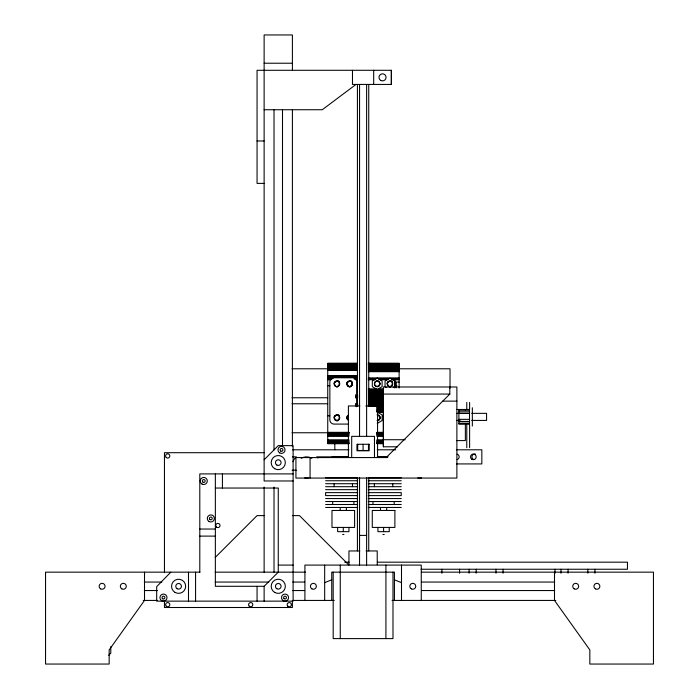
<?xml version="1.0" encoding="UTF-8"?>
<svg xmlns="http://www.w3.org/2000/svg" width="699" height="699" viewBox="0 0 699 699"><rect width="100%" height="100%" fill="white"/><g stroke="black" fill="none" stroke-linecap="round" stroke-linejoin="round"><path stroke-width="1.05" d="M352.479 70.293L352.479 84.43L391.361 84.43L391.361 70.293L257.057 70.293L257.057 183.391L264.126 183.391M170.818 572.158L156.681 586.653L156.681 601.14L293.108 601.14L293.108 445.63L278.263 445.63L264.126 459.767M375.809 381.357L374.769 382.388L374.769 385.219C379.461 390.846 382.519 378.779 375.809 381.357A2.831 2.831 0 0 0 375.809 386.25L378.631 386.25L380.046 383.803L378.631 381.357L375.809 381.357A2.831 2.831 0 0 1 380.046 383.803A2.831 2.831 0 0 1 375.809 386.25M348.242 415.285L346.826 417.731L347.656 419.732A2.831 2.831 0 0 1 347.656 415.73L346.826 417.731L348.242 420.178M108.677 655.286L110.791 653.163L110.791 646.645M215.187 557.479L257.066 515.609L264.135 515.609M386.197 457.565L449.815 394.061L449.815 386.993M215.353 473.905L215.353 586.295L264.126 586.295L278.263 572.158L278.263 488.042L215.353 488.042M356.018 84.43L322.274 109.734L264.126 109.734M393.205 387.596L394.839 386.652L394.839 380.999L389.946 378.168L385.044 380.999L385.044 386.652L386.678 387.596M377.224 423.384L382.117 420.562L382.117 414.909L377.224 412.078M324.668 582.651L331.737 579.812M377.224 420.562C380.911 420.676 380.815 414.778 377.224 414.909A2.831 2.831 0 0 1 380.046 417.731L379.671 419.147L377.224 420.562A2.831 2.831 0 0 0 380.046 417.731L379.671 416.316L377.224 414.909M264.126 63.225L292.4 63.225M257.057 140.98L264.126 140.98M357.425 363.253L327.744 363.314L327.744 443.708L348.95 443.708M368.382 363.253L399.129 363.314L399.129 388.102M327.744 363.436L357.425 363.445M368.382 363.445L399.129 363.436M327.744 363.629L357.425 363.62M368.382 363.62L399.129 363.629M327.744 363.873L357.425 363.873M368.382 363.864L399.129 363.864M327.744 364.179L357.425 364.179M368.382 364.162L399.129 364.162M327.744 364.537L357.425 364.537M368.382 364.52L399.129 364.52M327.744 364.948L357.425 364.948M368.382 364.93L399.129 364.93M327.744 365.411L357.425 365.411M368.382 365.385L399.129 365.385M327.744 365.918L357.425 365.918M368.382 365.892L399.129 365.892M368.382 366.433L399.129 366.433M327.744 366.459L357.425 366.459M368.382 367.01L399.129 367.01M327.744 367.045L357.425 367.045M327.744 367.665L357.425 367.665M368.382 367.63L399.129 367.63M327.744 368.303L357.425 368.303M368.382 368.268L399.129 368.268M292.007 368.784L327.744 368.784M399.129 368.784L450.025 368.784L450.025 388.102M327.744 368.967L357.425 368.967M368.382 368.932L399.129 368.932M327.744 369.649L357.425 369.649M368.382 369.614L399.129 369.614M327.744 370.339L357.425 370.339M368.382 370.304L399.129 370.304M368.382 371.003L399.129 371.003M368.382 371.693L399.129 371.693M327.744 375.852L357.425 375.913M327.744 376.079L357.425 376.079M327.744 376.368L357.425 376.368M327.744 376.744L357.425 376.744M327.744 377.224L357.425 377.224M327.744 377.775L357.425 377.775M368.382 378.019L399.129 378.019M327.744 378.395L333.039 378.395M354.244 378.395L357.425 378.395M368.373 378.395L376.84 378.395M377.609 378.395L389.561 378.395M390.33 378.395L399.129 378.395M327.744 379.05L331.981 379.05M354.244 379.05L357.425 379.05M368.347 379.05L375.686 379.05M378.753 379.05L388.417 379.05M391.475 379.05L399.129 379.05M327.744 379.74L330.924 379.74M355.31 379.74L357.425 379.74M368.303 379.74L374.489 379.74M379.95 379.74L387.22 379.74M392.672 379.74L399.129 379.74M394.891 382.047L399.129 382.047M327.744 385.752L329.858 385.752M394.891 385.752L397.015 385.752M368.242 388.967L376.333 388.967M378.115 388.967L383.087 388.967M368.452 389.413L377.102 389.413M377.338 389.413L383.585 389.413M368.382 389.911L383.227 389.911M368.382 390.435L383.227 390.435M368.382 390.977L383.227 390.977M368.382 391.536L383.227 391.536M368.382 392.122L383.227 392.122M368.382 392.716L383.227 392.716M368.382 393.327L383.227 393.327M368.382 393.956L383.227 393.956M449.815 394.061L383.367 394.061L383.384 446.792L397.539 446.792M368.382 394.603L383.227 394.603M355.721 394.795L357.705 394.795M368.382 395.258L383.227 395.258M355.721 395.389L357.705 395.389M368.382 395.922L383.227 395.922M355.721 396.018L357.705 396.018M355.721 396.656L357.705 396.656M368.382 396.595L383.227 396.595M355.721 397.32L357.705 397.32M368.382 397.277L383.227 397.277M292.007 397.766L327.744 397.766M355.721 397.993L357.705 397.993M368.382 397.967L383.227 397.967M368.382 398.666L383.227 398.666M368.382 399.365L383.227 399.365M368.382 400.064L383.227 400.064M368.382 400.772L383.227 400.772M442.729 401.13L456.884 401.13M368.382 401.471L383.227 401.471M368.382 402.17L383.227 402.17M368.382 402.869L383.227 402.869M355.721 403.533L357.705 403.533M368.382 403.559L383.227 403.559M292.007 403.769L327.744 403.769M355.721 404.197L357.705 404.197M368.382 404.249L383.227 404.249M355.721 404.852L357.705 404.852M368.382 404.931L383.227 404.931M355.721 405.481L357.705 405.481M368.382 405.595L383.227 405.595M359.898 405.962L348.399 405.962L348.399 457.565M365.83 405.962L377.766 405.962M355.721 406.093L357.705 406.093M368.382 406.259L383.227 406.259M376.866 406.905L383.227 406.905M376.866 407.543L383.227 407.543M376.866 408.164L383.227 408.164M376.866 408.766L383.227 408.766M376.866 409.361L383.227 409.361M456.456 409.474L469.51 409.474M376.866 409.929L383.227 409.929M458.911 409.85L469.51 409.85M376.866 410.488L383.227 410.488M376.866 411.012L383.227 411.012M458.911 411.143L469.51 411.143M376.866 411.528L383.227 411.528M376.866 412.017L383.227 412.017M377.46 412.218L383.585 412.218M458.911 413.188L469.51 413.188M456.884 413.354L469.51 413.336M471.72 413.354L486.565 413.354L486.565 420.422L471.72 420.422M327.744 415.783L329.858 415.783M458.911 419.374L469.51 419.33M456.884 420.422L460.064 420.422M458.911 421.436L469.51 421.436M458.911 421.698L469.51 421.698M458.911 423.393L469.51 423.393M348.591 424.083L333.755 424.083A4.238 4.238 0 0 1 329.858 419.854L329.858 381.68A4.238 4.238 0 0 1 333.755 377.46L352.829 377.46A4.238 4.238 0 0 1 356.726 381.68L356.726 406.766M469.51 424.232L458.911 424.232L458.911 409.474M327.744 432.401L348.95 432.401M376.866 432.401L383.585 432.401M327.744 432.463L348.95 432.463M376.866 432.463L383.227 432.463M327.744 432.629L348.95 432.629M376.866 432.629L383.227 432.629M292.007 432.76L327.744 432.76M327.744 432.917L348.95 432.917M376.866 432.917L383.227 432.917M327.744 433.293L348.95 433.293M376.866 433.293L383.227 433.293M327.744 433.773L348.95 433.773M376.866 433.773L383.227 433.773M327.744 434.324L348.95 434.324M376.866 434.324L383.227 434.324M327.744 434.935L348.95 434.935M376.866 434.935L383.227 434.935M327.744 435.599L348.95 435.599M376.866 435.599L383.227 435.599M327.744 436.29L348.95 436.29M376.866 436.29L383.227 436.29M327.744 439.82L348.95 439.82M376.866 439.82L383.227 439.82M383.384 439.723L405.167 439.723M327.744 440.51L348.95 440.51M376.866 440.51L383.227 440.51M456.456 440.58L465.359 440.58L465.359 425.027M327.744 441.174L348.95 441.174M376.866 441.174L383.227 441.174M327.744 441.785L348.95 441.785M376.866 441.785L383.227 441.785M327.744 442.345L348.95 442.345M376.866 442.345L383.227 442.345M327.744 442.817L348.95 442.817M376.866 442.817L383.227 442.817M327.744 443.201L348.95 443.201M376.866 443.201L383.227 443.201M327.744 443.481L348.95 443.481M376.866 443.481L383.227 443.481M376.866 443.655L383.585 443.708M292.4 449.789L348.95 449.789M377.224 449.789L395.704 449.789M456.386 449.789L481.838 449.789L481.838 463.926L456.386 463.926M264.205 452.699L164.457 452.699L164.457 572.621M292.4 456.858L296.402 456.858L295.144 457.994A14.758 14.758 0 0 0 292.916 461.698M348.635 456.858L316.673 456.858L317.931 457.994M377.224 456.858L388.094 456.858M331.981 456.997L348.041 456.997M377.932 456.997L386.512 456.997M387.333 457.565L295.93 457.565L295.93 478.064L456.884 478.064L456.884 386.993L383.367 386.993L383.367 446.792M292.051 470.209L296.297 470.209M293.108 473.905L199.8 473.905L199.8 572.158M325.62 477.784L357.661 477.784M368.277 477.784L401.252 477.784M325.62 480.746L357.661 480.746M368.277 480.746L401.252 480.746M293.108 480.973L264.126 480.973L264.126 34.95L292.4 34.95L292.4 70.293M325.62 483.717L357.661 483.717M368.277 483.717L401.252 483.717M325.62 486.687L357.661 486.687M368.277 486.687L401.252 486.687M325.62 489.658L357.661 489.658M368.277 489.658L401.252 489.658M357.661 492.629L325.62 492.629L325.62 495.591L357.661 495.591M368.277 492.629L401.252 492.629L401.252 495.591L368.277 495.591M325.62 498.562L357.661 498.562M368.277 498.562L401.252 498.562M325.62 501.533L357.661 501.533M368.277 501.533L401.252 501.533M325.62 504.503L357.661 504.503M368.277 504.503L401.252 504.503M325.62 507.465L357.661 507.465M368.277 507.465L401.252 507.465M292.4 515.609L299.478 515.609L348.95 565.089L348.95 550.952L359.819 550.952M199.8 529.038L215.353 529.038M342.641 534.499L343.943 534.499M382.93 534.499L384.232 534.499M359.548 535.399L366.617 535.399M199.8 536.107L215.353 536.107M366.084 550.952L377.224 550.952L377.224 564.74M344.703 562.179L349.072 562.179M377.451 562.179L627.449 562.179L627.449 569.248L421.121 569.248M278.263 565.089L293.108 565.089M199.966 572.158L45.549 572.158L45.549 664.05L109.166 664.05L109.166 649.913L144.51 600.432L144.51 572.158M215.187 572.158L305.446 572.158M421.541 572.158L653.451 572.158L653.451 664.05L589.834 664.05L589.834 649.913L554.49 600.432L554.49 572.158M144.309 582.057L161.766 582.057M215.248 582.057L268.731 582.057M292.741 582.057L304.747 582.057M421.541 582.057L554.691 582.057M144.309 590.541L157.406 590.541M292.741 590.541L304.747 590.541M421.541 590.541L554.691 590.541M143.216 600.432L157.406 600.432M292.741 600.432L334.271 600.432M392.069 600.432L555.784 600.432M394.428 579.812L401.497 582.651M594.928 569.248L594.928 573.241M587.859 569.248L587.859 573.241M568.069 569.248L568.069 573.241M561 569.248L561 573.241M554.997 569.248L554.997 573.285M503.044 569.248L503.044 573.241M495.975 569.248L495.975 573.241M476.176 569.248L476.176 573.241M472.341 407.77L472.341 426.014M469.606 402.406L469.606 409.037M469.606 425.027L469.606 447.648M469.51 409.168L469.518 424.608M469.108 569.248L469.108 573.241M466.775 402.406L466.775 409.037M466.775 425.027L466.775 447.648M465.359 409.474L465.359 410.007M459.566 569.248L459.566 573.285M441.899 569.248L441.899 573.285M421.261 600.432L421.261 565.089L304.913 565.089L304.913 600.432M401.497 565.089L401.497 600.432M396.307 382.388L396.307 387.77M394.891 380.282L394.891 387.98M394.428 600.432L394.428 572.158L331.737 572.158L331.737 600.432M394.184 501.533L394.184 504.503M392.987 572.158L392.987 638.606L333.187 638.606L333.187 572.158M392.768 483.717L392.768 486.687M391.361 70.293L391.361 84.43M389.238 527.43L389.238 531.668L377.932 531.668L377.932 527.43M386.696 507.465L386.696 510.462M385.918 565.089L385.918 638.589M383.585 527.43L383.585 531.668M380.474 507.465L380.474 510.462M377.565 405.962L377.565 457.565M374.472 457.565L374.472 436.359L351.693 436.359L351.693 457.565M374.393 483.717L374.393 486.687M373.685 70.293L373.685 84.43M372.978 501.533L372.978 504.503M368.74 84.457L368.74 405.97M368.74 477.898L368.74 550.926M368.469 444.276L368.469 450.497L357.696 450.497L357.696 444.276M366.617 84.483L366.617 436.045M366.617 477.539L366.617 565.089M363.087 444.276L363.087 450.497M359.548 84.483L359.548 436.045M359.548 477.539L359.548 565.089M357.425 84.457L357.425 405.97M357.425 477.898L357.425 550.926M353.895 501.533L353.895 504.503M352.479 483.717L352.479 486.687M348.95 527.43L348.95 531.668L337.634 531.668L337.634 527.43M346.398 507.465L346.398 510.462M343.288 527.43L343.288 531.668M340.186 507.465L340.186 510.462M340.256 565.089L340.256 638.606M334.812 443.288L334.812 449.789M334.105 483.717L334.105 486.687M332.689 501.533L332.689 504.503M324.668 565.089L324.668 600.432M310.068 457.565L310.068 478.064M292.409 109.568L292.4 446.696M292.4 600.957L292.4 607.501L164.457 607.501L164.457 600.957M282.501 109.568L282.501 446.696M274.017 109.568L274.017 449.964M274.017 487.063L274.017 572.158M264.135 487.063L264.126 572.158M264.126 586.295L264.126 601.14M257.057 586.295L257.057 601.14M222.422 473.905L222.422 488.042M195.563 572.158L195.563 601.14M188.494 572.158L188.494 601.14M474.036 459.593A2.831 2.831 0 0 1 472.035 456.124A2.831 2.831 0 0 1 475.495 454.132M457.12 454.132A2.831 2.831 0 0 1 457.12 459.593M308.381 477.906A10.599 10.599 0 0 1 304.694 477.906M301.234 458.282A10.599 10.599 0 0 1 311.833 458.282M421.48 477.906A10.599 10.599 0 0 1 417.792 477.906M334.201 383.069C338.054 395.354 343.672 374.358 334.201 383.069M334.201 416.997C338.054 429.282 343.672 408.286 334.201 416.997M346.922 383.069C350.776 395.354 356.403 374.358 346.922 383.069M387.211 383.069C391.064 395.354 396.691 374.358 387.211 383.069M334.48 382.388L334.48 385.219L335.52 386.25L336.927 386.634L339.382 385.219L339.382 382.388L338.342 381.357L335.52 381.357L334.48 382.388M334.48 416.316L334.48 419.147L335.52 420.178L338.342 420.178L339.382 419.147L339.382 416.316L338.342 415.285L335.52 415.285L334.48 416.316M347.202 382.388L347.202 385.219L348.242 386.25L349.657 386.634L352.104 385.219L352.104 382.388L351.064 381.357L348.242 381.357L347.202 382.388M387.499 382.388L387.499 385.219L388.53 386.25L389.946 386.634L392.392 385.219L392.392 382.388L391.361 381.357L388.53 381.357L387.499 382.388M377.224 378.168L372.322 380.999L372.322 386.652L377.224 389.483L382.117 386.652L382.117 380.999L377.224 378.168M369.203 444.276L356.962 444.276L356.962 450.776L369.203 450.776L369.203 444.276M354.603 510.462L331.981 510.462L331.981 527.43L354.603 527.43L354.603 510.462M394.891 510.462L372.27 510.462L372.27 527.43L394.891 527.43L394.891 510.462M471.939 459.304A2.831 2.831 0 0 0 476.176 456.858A2.831 2.831 0 0 0 471.939 454.411A2.831 2.831 0 0 0 471.939 459.304M595.417 588.864A2.971 2.971 0 0 0 599.864 586.295A2.971 2.971 0 0 0 595.417 583.726A2.971 2.971 0 0 0 595.417 588.864M574.211 588.864A2.971 2.971 0 0 0 578.658 586.295A2.971 2.971 0 0 0 574.211 583.726A2.971 2.971 0 0 0 574.211 588.864M380.754 80.42A3.53 3.53 0 0 0 386.058 77.362A3.53 3.53 0 0 0 380.754 74.304A3.53 3.53 0 0 0 380.754 80.42M388.53 386.25A2.831 2.831 0 0 0 392.768 383.803A2.831 2.831 0 0 0 388.53 381.357A2.831 2.831 0 0 0 388.53 386.25M334.935 419.732A2.831 2.831 0 0 0 339.662 418.465A2.831 2.831 0 0 0 336.202 415.005A2.831 2.831 0 0 0 334.935 419.732M348.242 386.25A2.831 2.831 0 0 0 352.479 383.803A2.831 2.831 0 0 0 348.242 381.357A2.831 2.831 0 0 0 348.242 386.25M334.935 385.804A2.831 2.831 0 0 0 339.662 384.537A2.831 2.831 0 0 0 336.202 381.069A2.831 2.831 0 0 0 334.935 385.804M161.705 600.668A3.53 3.53 0 0 0 167 597.61A3.53 3.53 0 0 0 161.705 594.543A3.53 3.53 0 0 0 161.705 600.668M162.762 598.833A1.415 1.415 0 0 0 164.885 597.61A1.415 1.415 0 0 0 162.762 596.378A1.415 1.415 0 0 0 162.762 598.833M279.749 452.935A3.53 3.53 0 0 0 285.043 449.876A3.53 3.53 0 0 0 279.749 446.81A3.53 3.53 0 0 0 279.749 452.935M280.806 451.1A1.415 1.415 0 0 0 282.929 449.876A1.415 1.415 0 0 0 280.806 448.653A1.415 1.415 0 0 0 280.806 451.1M203.051 482.196A1.415 1.415 0 0 0 205.174 480.973A1.415 1.415 0 0 0 203.051 479.75A1.415 1.415 0 0 0 203.051 482.196M201.994 484.031A3.53 3.53 0 0 0 207.297 480.973A3.53 3.53 0 0 0 201.994 477.915A3.53 3.53 0 0 0 201.994 484.031M283.278 600.668A3.53 3.53 0 0 0 288.582 597.61A3.53 3.53 0 0 0 283.278 594.543A3.53 3.53 0 0 0 283.278 600.668M284.047 598.606A1.415 1.415 0 0 0 286.415 597.968A1.415 1.415 0 0 0 284.685 596.238A1.415 1.415 0 0 0 284.047 598.606M209.062 521.498A3.53 3.53 0 0 0 214.366 518.44A3.53 3.53 0 0 0 209.062 515.381A3.53 3.53 0 0 0 209.062 521.498M209.831 519.436A1.415 1.415 0 0 0 212.19 518.807A1.415 1.415 0 0 0 210.46 517.077A1.415 1.415 0 0 0 209.831 519.436M177.179 588.741A2.831 2.831 0 0 0 181.425 586.295A2.831 2.831 0 0 0 177.179 583.848A2.831 2.831 0 0 0 177.179 588.741M276.848 588.741A2.831 2.831 0 0 0 281.085 586.295A2.831 2.831 0 0 0 276.848 583.848A2.831 2.831 0 0 0 276.848 588.741M276.848 465.045A2.831 2.831 0 0 0 281.085 462.598A2.831 2.831 0 0 0 276.848 460.152A2.831 2.831 0 0 0 276.848 465.045M274.724 468.714A7.069 7.069 0 0 0 285.332 462.598A7.069 7.069 0 0 0 274.724 456.473A7.069 7.069 0 0 0 274.724 468.714M274.724 592.42A7.069 7.069 0 0 0 285.332 586.295A7.069 7.069 0 0 0 274.724 580.179A7.069 7.069 0 0 0 274.724 592.42M175.065 592.42A7.069 7.069 0 0 0 185.663 586.295A7.069 7.069 0 0 0 175.065 580.179A7.069 7.069 0 0 0 175.065 592.42M166.213 606.173A2.123 2.123 0 0 0 169.761 605.22A2.123 2.123 0 0 0 167.157 602.625A2.123 2.123 0 0 0 166.213 606.173M166.213 457.452A2.123 2.123 0 0 0 169.761 456.499A2.123 2.123 0 0 0 167.157 453.904A2.123 2.123 0 0 0 166.213 457.452M216.393 527.002A2.123 2.123 0 0 0 219.94 526.059A2.123 2.123 0 0 0 217.345 523.455A2.123 2.123 0 0 0 216.393 527.002M287.787 606.173A2.123 2.123 0 0 0 291.334 605.22A2.123 2.123 0 0 0 288.739 602.625A2.123 2.123 0 0 0 287.787 606.173M249.194 606.173A2.123 2.123 0 0 0 252.741 605.22A2.123 2.123 0 0 0 250.146 602.625A2.123 2.123 0 0 0 249.194 606.173M411.292 588.864A2.971 2.971 0 0 0 415.748 586.295A2.971 2.971 0 0 0 411.292 583.726A2.971 2.971 0 0 0 411.292 588.864M311.911 588.864A2.971 2.971 0 0 0 316.359 586.295A2.971 2.971 0 0 0 311.911 583.726A2.971 2.971 0 0 0 311.911 588.864M100.621 588.864A2.971 2.971 0 0 0 105.068 586.295A2.971 2.971 0 0 0 100.621 583.726A2.971 2.971 0 0 0 100.621 588.864M121.818 588.864A2.971 2.971 0 0 0 126.274 586.295A2.971 2.971 0 0 0 121.818 583.726A2.971 2.971 0 0 0 121.818 588.864"/></g></svg>
